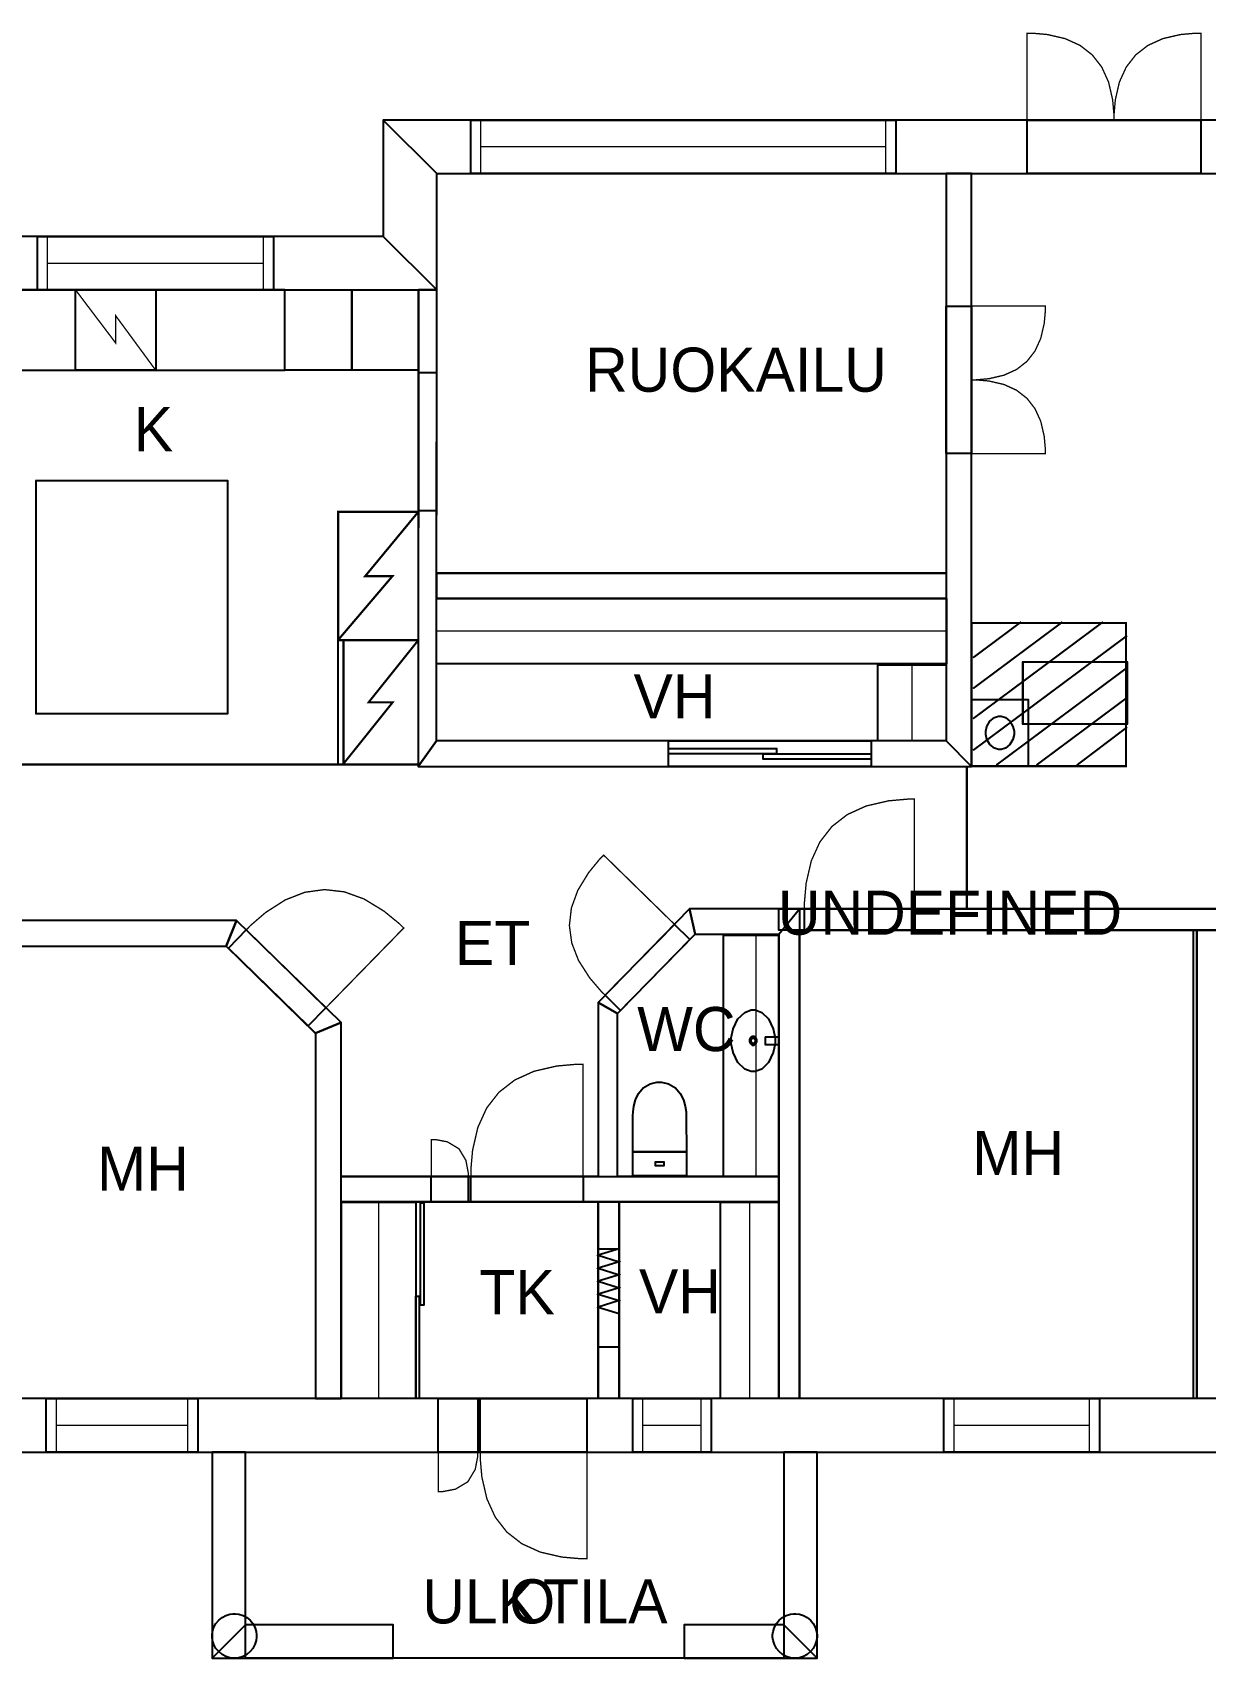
# Model space of a CAD drawing. Extents: x -2 to 29.4, y 0 to 12.7.
# Drawn here: x 9.77 to 18.91, y 0 to 12.67 of the extents above; entities that cross this region are included whole.
import ezdxf

# ---------------------------------------------------------------- set-up
doc = ezdxf.new("R2010")
doc.units = 0
doc.layers.get('0').update_dxf_attribs({"linetype": 'CONTINUOUS'})

msp = doc.modelspace()

# ---------------------------------------------------------------- linework, layer by layer
at = {"color": 0}
for points, const_width in [([(18.1936, 11.9874), (18.1936, 12.0271), (18.1831, 12.1461), (18.1513, 12.2835), (18.0985, 12.3998), (18.0244, 12.495), (17.9293, 12.569), (17.8129, 12.6219), (17.6754, 12.6537), (17.5565, 12.6642), (17.5168, 12.6642), (17.5168, 11.9874), (18.1936, 11.9874)], 0.01042), ([(18.1936, 11.9874), (18.1936, 12.0271), (18.2042, 12.1461), (18.2358, 12.2835), (18.2888, 12.3998), (18.3628, 12.495), (18.4579, 12.569), (18.5743, 12.6219), (18.7118, 12.6537), (18.8308, 12.6642), (18.8704, 12.6642), (18.8704, 11.9874), (18.1936, 11.9874)], 0.01042), ([(12.9177, 11.5708), (24.3924, 11.5708), (24.809, 11.9874), (12.501, 11.9874), (12.9177, 11.5708)], 0.00208), ([(12.9177, 10.6636), (12.9177, 11.5708), (12.501, 11.9874), (12.501, 11.0803), (12.9177, 10.6636)], 0.00208), ([(13.1818, 11.9874), (16.4929, 11.9874), (16.4929, 11.5708), (13.1818, 11.5708), (13.1818, 11.9874)], 0.01042), ([(13.1818, 11.9874), (16.4929, 11.9874), (16.4929, 11.5708), (13.1818, 11.5708), (13.1818, 11.9874)], 0.01042), ([(17.5168, 11.9874), (18.8704, 11.9874), (18.8704, 11.5708), (17.5168, 11.5708), (17.5168, 11.9874)], 0.01042), ([(17.5168, 11.9874), (18.8704, 11.9874), (18.8704, 11.5708), (17.5168, 11.5708), (17.5168, 11.9874)], 0.01042), ([(16.8865, 11.5708), (16.8865, 7.14908), (17.0844, 6.95117), (17.0844, 11.5708), (16.8865, 11.5708)], 0.00208), ([(5.69499, 10.6636), (12.9177, 10.6636), (12.501, 11.0803), (5.27979, 11.0803), (5.69499, 10.6636)], 0.00208), ([(9.80647, 11.0803), (11.645, 11.0803), (11.645, 10.6636), (9.80647, 10.6636), (9.80647, 11.0803)], 0.01042), ([(9.80647, 11.0803), (11.645, 11.0803), (11.645, 10.6636), (9.80647, 10.6636), (9.80647, 11.0803)], 0.01042), ([(8.32531, 7.65869), (8.94249, 7.65869), (8.94249, 10.0382), (11.7339, 10.0387), (11.7339, 10.6637), (8.32531, 10.6637), (8.32531, 7.65869)], 0.01042), ([(10.1037, 10.6635), (10.7287, 10.6635), (10.7287, 10.0385), (10.1037, 10.0385), (10.1037, 10.6635)], 0.01042), ([(11.7339, 10.6637), (12.2551, 10.6637), (12.2551, 10.0387), (11.7339, 10.0387), (11.7339, 10.6637)], 0.01042), ([(12.255, 10.6637), (12.7762, 10.6637), (12.7762, 10.0387), (12.255, 10.0387), (12.255, 10.6637)], 0.01042), ([(12.9149, 7.14908), (12.9177, 10.6636), (12.7765, 10.6637), (12.7734, 6.95117), (12.9149, 7.14908)], 0.00208), ([(16.8865, 10.5377), (17.0844, 10.5377), (17.0844, 9.38846), (16.8865, 9.38846), (16.8865, 10.5377)], 0.01042), ([(16.8865, 10.5377), (17.0844, 10.5377), (17.0844, 9.38846), (16.8865, 9.38846), (16.8865, 10.5377)], 0.01042), ([(17.0844, 9.963), (17.1181, 9.963), (17.2192, 9.972), (17.3358, 9.99897), (17.4347, 10.0438), (17.5154, 10.1067), (17.5783, 10.1875), (17.6232, 10.2863), (17.6501, 10.4031), (17.6592, 10.5041), (17.6592, 10.5377), (17.0844, 10.5377), (17.0844, 9.963)], 0.01042), ([(12.9163, 8.94417), (12.9172, 10.0186), (12.7759, 10.0187), (12.775, 8.94428), (12.9163, 8.94417)], 0.01042), ([(17.0844, 9.963), (17.1181, 9.963), (17.2192, 9.95404), (17.3358, 9.92714), (17.4346, 9.88222), (17.5154, 9.81939), (17.5782, 9.73861), (17.6232, 9.63986), (17.65, 9.52317), (17.659, 9.42215), (17.659, 9.38846), (17.0844, 9.38846), (17.0844, 9.963)], 0.01042), ([(9.79579, 9.17969), (11.2866, 9.17969), (11.2866, 7.3604), (9.79579, 7.3604), (9.79579, 9.17969)], 0.01042), ([(12.149, 8.93479), (12.149, 7.93425), (12.774, 7.93425), (12.774, 8.93479), (12.149, 8.93479)], 0.01667), ([(12.9158, 8.45751), (16.8865, 8.45751), (16.8865, 8.2596), (12.9158, 8.2596), (12.9158, 8.45751)], 0.00208), ([(12.9156, 8.25956), (16.8896, 8.25956), (16.8896, 7.75146), (12.9156, 7.75146), (12.9156, 8.25956)], 0.01042), ([(17.0857, 8.0695), (17.0857, 6.95215), (18.2864, 6.95215), (18.2864, 8.0695), (17.0857, 8.0695)], 0.0149), ([(12.1485, 7.93425), (12.1485, 6.96674), (12.7735, 6.96674), (12.7735, 7.93425), (12.1485, 7.93425)], 0.01613), ([(12.1485, 7.93425), (12.1485, 6.96674), (12.1902, 6.96674), (12.1902, 7.93425), (12.1485, 7.93425)], 0.01613), ([(16.3533, 7.74214), (16.3533, 7.14914), (16.8865, 7.14914), (16.8865, 7.74214), (16.3533, 7.74214)], 0.01042), ([(17.4843, 7.7659), (17.4843, 7.28065), (18.2964, 7.28065), (18.2964, 7.7659), (17.4843, 7.7659)], 0.0149), ([(17.0857, 7.47299), (17.0857, 6.95215), (17.5246, 6.95215), (17.5246, 7.47299), (17.0857, 7.47299)], 0.01042), ([(17.3051, 7.34278), (17.3157, 7.34278), (17.3478, 7.33257), (17.3826, 7.30464), (17.4063, 7.26324), (17.4149, 7.22526), (17.4149, 7.21257), (17.4149, 7.19993), (17.4063, 7.16189), (17.3826, 7.1205), (17.3478, 7.09261), (17.3157, 7.08236), (17.3051, 7.08236), (17.2944, 7.08236), (17.2624, 7.09261), (17.2275, 7.1205), (17.204, 7.16189), (17.1954, 7.19993), (17.1954, 7.21257), (17.1954, 7.22526), (17.204, 7.26324), (17.2275, 7.30464), (17.2624, 7.33257), (17.2944, 7.34278), (17.3051, 7.34278)], 0.01042), ([(16.8865, 7.14908), (12.9149, 7.14908), (12.7734, 6.95117), (17.0844, 6.95117), (16.8865, 7.14908)], 0.00208), ([(14.7219, 7.14908), (16.3028, 7.14908), (16.3028, 6.95117), (14.7219, 6.95117), (14.7219, 7.14908)], 0.01042), ([(14.7219, 7.09179), (15.5644, 7.09179), (15.5644, 7.05013), (14.7219, 7.05013), (14.7219, 7.09179)], 0.01042), ([(15.4603, 7.05013), (16.3028, 7.05013), (16.3028, 7.00846), (15.4603, 7.00846), (15.4603, 7.05013)], 0.01042), ([(15.7819, 5.84082), (15.7819, 5.89094), (15.7953, 6.04129), (15.8354, 6.21506), (15.9022, 6.36203), (15.9958, 6.48232), (16.1161, 6.5759), (16.2631, 6.64268), (16.4368, 6.68278), (16.5872, 6.69613), (16.6374, 6.69613), (16.6374, 5.84082), (15.7819, 5.84082)], 0.01042), ([(14.2299, 5.16813), (14.1975, 5.19976), (14.1089, 5.30333), (14.0221, 5.43892), (13.9694, 5.57482), (13.9508, 5.7111), (13.9664, 5.84776), (14.0161, 5.98481), (14.1, 6.12224), (14.1862, 6.22765), (14.2179, 6.25999), (14.7699, 5.72), (14.2299, 5.16813)], 0.01042), ([(11.4329, 5.67676), (11.4684, 5.71317), (11.5847, 5.81293), (11.737, 5.91069), (11.8898, 5.97017), (12.043, 5.99121), (12.1967, 5.97385), (12.3508, 5.91818), (12.5054, 5.82411), (12.6241, 5.72721), (12.6605, 5.69168), (12.0541, 5.07032), (11.4329, 5.67676)], 0.01042), ([(14.8879, 5.84082), (14.1751, 5.11231), (14.3262, 5.02572), (14.9303, 5.6429), (14.8879, 5.84082)], 0.00208), ([(15.7429, 5.84082), (14.8879, 5.84082), (14.9303, 5.6429), (15.5824, 5.6429), (15.7429, 5.84082)], 0.00208), ([(15.7429, 5.84082), (15.7429, 2.02468), (15.5824, 2.02468), (15.5824, 5.6429), (15.7429, 5.84082)], 0.00208), ([(15.5824, 5.84082), (27.6765, 5.84082), (27.6765, 5.67529), (15.5824, 5.67529), (15.5824, 5.84082)], 0.00208), ([(15.7819, 5.84082), (16.6374, 5.84082), (16.6374, 5.67529), (15.7819, 5.67529), (15.7819, 5.84082)], 0.01042), ([(15.7819, 5.84082), (16.6374, 5.84082), (16.6374, 5.67529), (15.7819, 5.67529), (15.7819, 5.84082)], 0.01042), ([(5.68886, 5.55154), (11.2778, 5.55154), (11.3585, 5.74946), (5.68886, 5.74946), (5.68886, 5.55154)], 0.00208), ([(11.2778, 5.55154), (11.9736, 4.87229), (12.1716, 4.95562), (11.3585, 5.74946), (11.2778, 5.55154)], 0.00208), ([(14.7699, 5.72), (14.2299, 5.16813), (14.3503, 5.05018), (14.8901, 5.60211), (14.7699, 5.72)], 0.01042), ([(14.7699, 5.72), (14.2299, 5.16813), (14.3503, 5.05018), (14.8901, 5.60211), (14.7699, 5.72)], 0.01042), ([(11.2947, 5.5351), (11.916, 4.92865), (12.0541, 5.07032), (11.433, 5.67665), (11.2947, 5.5351)], 0.01042), ([(11.2947, 5.5351), (11.916, 4.92865), (12.0541, 5.07032), (11.433, 5.67665), (11.2947, 5.5351)], 0.01042), ([(15.1515, 5.63726), (15.1515, 3.75569), (15.5824, 3.75569), (15.5824, 5.63726), (15.1515, 5.63726)], 0.01042), ([(15.4047, 5.63726), (15.4047, 3.75569), (15.5824, 3.75569), (15.5824, 5.63726), (15.4047, 5.63726)], 0.01042), ([(18.8128, 5.67529), (19.0107, 5.67529), (19.0107, 2.02468), (18.8128, 2.02468), (18.8128, 5.67529)], 0.00208), ([(14.1751, 5.11231), (14.1751, 3.75575), (14.3262, 3.75575), (14.3262, 5.02572), (14.1751, 5.11231)], 0.00208), ([(11.9736, 4.87229), (11.9736, 2.02468), (12.1716, 2.02468), (12.1716, 4.95562), (11.9736, 4.87229)], 0.00208), ([(15.3826, 4.57428), (15.3661, 4.57428), (15.3165, 4.59315), (15.2624, 4.64447), (15.226, 4.72065), (15.2125, 4.79058), (15.2125, 4.81386), (15.2125, 4.83718), (15.226, 4.90712), (15.2624, 4.98329), (15.3165, 5.03461), (15.3661, 5.05344), (15.3826, 5.05344), (15.3993, 5.05344), (15.4489, 5.03461), (15.5029, 4.98329), (15.5394, 4.90712), (15.5528, 4.83718), (15.5528, 4.81386), (15.5528, 4.79058), (15.5394, 4.72065), (15.5029, 4.64447), (15.4489, 4.59315), (15.3993, 4.57428), (15.3826, 4.57428)], 0.01042), ([(15.3826, 4.7774), (15.3781, 4.7774), (15.3643, 4.78808), (15.3568, 4.80746), (15.3568, 4.81386), (15.3568, 4.82032), (15.3643, 4.83968), (15.3781, 4.85032), (15.3826, 4.85032), (15.3872, 4.85032), (15.401, 4.83968), (15.4086, 4.82032), (15.4086, 4.81386), (15.4086, 4.80746), (15.401, 4.78808), (15.3872, 4.7774), (15.3826, 4.7774)], 0.01042), ([(15.3826, 4.79303), (15.38, 4.79303), (15.3722, 4.79915), (15.3679, 4.81022), (15.3679, 4.81386), (15.3679, 4.81754), (15.3722, 4.82861), (15.38, 4.83469), (15.3826, 4.83469), (15.3853, 4.83469), (15.3931, 4.82861), (15.3975, 4.81754), (15.3975, 4.81386), (15.3975, 4.81022), (15.3931, 4.79915), (15.3853, 4.79303), (15.3826, 4.79303)], 0.01042), ([(15.4789, 4.84511), (15.4789, 4.78261), (15.5824, 4.78261), (15.5824, 4.84511), (15.4789, 4.84511)], 0.01042), ([(13.1831, 3.75575), (13.1831, 3.80701), (13.1967, 3.96072), (13.2377, 4.13829), (13.306, 4.28857), (13.4017, 4.41151), (13.5246, 4.50717), (13.675, 4.57547), (13.8525, 4.61649), (14.0063, 4.6301), (14.0575, 4.6301), (14.0575, 3.75575), (13.1831, 3.75575)], 0.01042), ([(14.4458, 4.21653), (14.4458, 4.21653), (14.4457, 4.22831), (14.4474, 4.25928), (14.4535, 4.30311), (14.4668, 4.35331), (14.4904, 4.40354), (14.5268, 4.44738), (14.579, 4.47835), (14.6321, 4.49007), (14.6499, 4.49007), (14.6681, 4.49007), (14.7229, 4.47835), (14.7769, 4.44738), (14.8147, 4.40354), (14.8393, 4.35331), (14.8532, 4.30311), (14.8596, 4.25928), (14.8614, 4.22831), (14.8614, 4.21653), (14.8614, 4.21653), (14.8624, 3.94824), (14.4458, 3.94824), (14.4458, 4.21653)], 0.01042), ([(13.1625, 3.75575), (13.1625, 3.78728), (13.1445, 3.88178), (13.0905, 3.97179), (13.0004, 4.02576), (12.9059, 4.04372), (12.8745, 4.04372), (12.8745, 3.75575), (13.1625, 3.75575)], 0.01042), ([(14.4458, 3.94824), (14.8624, 3.94824), (14.8624, 3.7609), (14.4458, 3.7609), (14.4458, 3.94824)], 0.01042), ([(14.621, 3.87033), (14.6872, 3.87033), (14.6872, 3.83882), (14.621, 3.83882), (14.621, 3.87033)], 0.01042), ([(12.1716, 3.75575), (15.5824, 3.75575), (15.5824, 3.55783), (12.1716, 3.55783), (12.1716, 3.75575)], 0.00208), ([(12.8745, 3.75575), (13.1625, 3.75575), (13.1625, 3.55783), (12.8745, 3.55783), (12.8745, 3.75575)], 0.01042), ([(12.8745, 3.75575), (13.1625, 3.75575), (13.1625, 3.55783), (12.8745, 3.55783), (12.8745, 3.75575)], 0.01042), ([(13.1831, 3.75575), (14.0575, 3.75575), (14.0575, 3.55783), (13.1831, 3.55783), (13.1831, 3.75575)], 0.01042), ([(13.1831, 3.75575), (14.0575, 3.75575), (14.0575, 3.55783), (13.1831, 3.55783), (13.1831, 3.75575)], 0.01042), ([(12.1745, 3.55615), (12.1745, 2.02474), (12.7554, 2.02474), (12.7554, 3.55615), (12.1745, 3.55615)], 0.01042), ([(12.7906, 3.55057), (12.8166, 3.55057), (12.8166, 2.75315), (12.7906, 2.75315), (12.7906, 3.55057)], 0.01042), ([(12.7906, 3.55057), (12.8166, 3.55057), (12.8166, 2.75315), (12.7906, 2.75315), (12.7906, 3.55057)], 0.01042), ([(14.1751, 3.55783), (14.3399, 3.55783), (14.3399, 2.02468), (14.1751, 2.02468), (14.1751, 3.55783)], 0.00208), ([(15.1279, 3.55453), (15.1279, 2.02474), (15.5814, 2.02474), (15.5814, 3.55453), (15.1279, 3.55453)], 0.01042), ([(14.1751, 3.1926), (14.3399, 3.1926), (14.3399, 2.42697), (14.1751, 2.42697), (14.1751, 3.1926)], 0.01042), ([(12.7554, 2.82215), (12.7815, 2.82215), (12.7815, 2.02474), (12.7554, 2.02474), (12.7554, 2.82215)], 0.01042), ([(12.7554, 2.82215), (12.7815, 2.82215), (12.7815, 2.02474), (12.7554, 2.02474), (12.7554, 2.82215)], 0.01042), ([(9.87543, 2.02468), (11.0558, 2.02468), (11.0558, 1.60801), (9.87543, 1.60801), (9.87543, 2.02468)], 0.01042), ([(9.87543, 2.02468), (11.0558, 2.02468), (11.0558, 1.60801), (9.87543, 1.60801), (9.87543, 2.02468)], 0.01042), ([(12.9288, 2.02468), (13.2367, 2.02468), (13.2367, 1.60801), (12.9288, 1.60801), (12.9288, 2.02468)], 0.01042), ([(12.9288, 2.02468), (13.2367, 2.02468), (13.2367, 1.60801), (12.9288, 1.60801), (12.9288, 2.02468)], 0.01042), ([(13.2561, 2.02468), (14.0868, 2.02468), (14.0868, 1.60801), (13.2561, 1.60801), (13.2561, 2.02468)], 0.01042), ([(13.2561, 2.02468), (14.0868, 2.02468), (14.0868, 1.60801), (13.2561, 1.60801), (13.2561, 2.02468)], 0.01042), ([(14.4447, 2.02468), (15.0544, 2.02468), (15.0544, 1.60801), (14.4447, 1.60801), (14.4447, 2.02468)], 0.01042), ([(14.4447, 2.02468), (15.0544, 2.02468), (15.0544, 1.60801), (14.4447, 1.60801), (14.4447, 2.02468)], 0.01042), ([(16.8678, 2.02468), (18.081, 2.02468), (18.081, 1.60801), (16.8678, 1.60801), (16.8678, 2.02468)], 0.01042), ([(16.8678, 2.02468), (18.081, 2.02468), (18.081, 1.60801), (16.8678, 1.60801), (16.8678, 2.02468)], 0.01042), ([(27.6765, 2.02468), (5.68886, 2.02468), (5.27219, 1.60801), (28.0932, 1.60801), (27.6765, 2.02468)], 0.00208), ([(11.1682, 1.60801), (11.1682, 0.0026), (11.4287, 0.26302), (11.4287, 1.60801), (11.1682, 1.60801)], 0.00208), ([(11.4287, 1.60801), (15.6203, 1.60801), (15.6203, 0.00293), (11.4283, 0.00293), (11.4287, 1.60801)], 0.00208), ([(13.2367, 1.60801), (13.2367, 1.57438), (13.2174, 1.47331), (13.1597, 1.37712), (13.0634, 1.31939), (12.9624, 1.30013), (12.9288, 1.30013), (12.9288, 1.60801), (13.2367, 1.60801)], 0.01042), ([(13.2561, 1.60801), (13.2561, 1.55935), (13.2691, 1.41336), (13.3081, 1.24457), (13.3729, 1.10183), (13.4638, 0.98497), (13.5806, 0.89415), (13.7234, 0.82921), (13.8921, 0.79031), (14.0382, 0.77729), (14.0868, 0.77729), (14.0868, 1.60801), (13.2561, 1.60801)], 0.01042), ([(15.8807, 0.0026), (15.8807, 1.60801), (15.6203, 1.60801), (15.6203, 0.26302), (15.8807, 0.0026)], 0.00208), ([(11.1682, 0.0026), (12.577, 0.0026), (12.577, 0.26302), (11.4287, 0.26302), (11.1682, 0.0026)], 0.00208), ([(14.8457, 0.0026), (15.8807, 0.0026), (15.6203, 0.26302), (14.8457, 0.26302), (14.8457, 0.0026)], 0.00208)]:
    msp.add_lwpolyline(points, close=True, dxfattribs=dict(at, const_width=const_width))
for points in [[(12.9177, 10.6636), (12.9177, 11.5708), (12.501, 11.9874), (12.501, 11.0803), (12.9177, 10.6636)], [(12.9177, 11.5708), (24.3924, 11.5708), (24.809, 11.9874), (12.501, 11.9874), (12.9177, 11.5708)], [(16.8865, 11.5708), (16.8865, 7.14908), (17.0844, 6.95117), (17.0844, 11.5708), (16.8865, 11.5708)], [(5.69499, 10.6636), (12.9177, 10.6636), (12.501, 11.0803), (5.27979, 11.0803), (5.69499, 10.6636)], [(12.9149, 7.14908), (12.9177, 10.6636), (12.7765, 10.6637), (12.7734, 6.95117), (12.9149, 7.14908)], [(12.9158, 8.45751), (16.8865, 8.45751), (16.8865, 8.2596), (12.9158, 8.2596), (12.9158, 8.45751)], [(16.8865, 7.14908), (12.9149, 7.14908), (12.7734, 6.95117), (17.0844, 6.95117), (16.8865, 7.14908)], [(14.8879, 5.84082), (14.1751, 5.11231), (14.3262, 5.02572), (14.9303, 5.6429), (14.8879, 5.84082)], [(15.7429, 5.84082), (14.8879, 5.84082), (14.9303, 5.6429), (15.5824, 5.6429), (15.7429, 5.84082)], [(15.5824, 5.84082), (27.6765, 5.84082), (27.6765, 5.67529), (15.5824, 5.67529), (15.5824, 5.84082)], [(15.7429, 5.84082), (15.7429, 2.02468), (15.5824, 2.02468), (15.5824, 5.6429), (15.7429, 5.84082)], [(5.68886, 5.55154), (11.2778, 5.55154), (11.3585, 5.74946), (5.68886, 5.74946), (5.68886, 5.55154)], [(11.2778, 5.55154), (11.9736, 4.87229), (12.1716, 4.95562), (11.3585, 5.74946), (11.2778, 5.55154)], [(18.8128, 5.67529), (19.0107, 5.67529), (19.0107, 2.02468), (18.8128, 2.02468), (18.8128, 5.67529)], [(14.1751, 5.11231), (14.1751, 3.75575), (14.3262, 3.75575), (14.3262, 5.02572), (14.1751, 5.11231)], [(11.9736, 4.87229), (11.9736, 2.02468), (12.1716, 2.02468), (12.1716, 4.95562), (11.9736, 4.87229)], [(12.1716, 3.75575), (15.5824, 3.75575), (15.5824, 3.55783), (12.1716, 3.55783), (12.1716, 3.75575)], [(14.1751, 3.55783), (14.3399, 3.55783), (14.3399, 2.02468), (14.1751, 2.02468), (14.1751, 3.55783)], [(27.6765, 2.02468), (5.68886, 2.02468), (5.27219, 1.60801), (28.0932, 1.60801), (27.6765, 2.02468)], [(11.5144, 0.17573), (11.5144, 0.16705), (11.5109, 0.14084), (11.5008, 0.1084), (11.4849, 0.07899), (11.4637, 0.05333), (11.4381, 0.03223), (11.4087, 0.01622), (11.3762, 0.00613), (11.35, 0.0026), (11.3414, 0.0026), (11.3326, 0.0026), (11.3064, 0.00613), (11.2739, 0.01622), (11.2445, 0.03223), (11.2189, 0.05333), (11.1977, 0.07899), (11.1818, 0.1084), (11.1717, 0.14084), (11.1682, 0.16705), (11.1682, 0.17573), (11.1682, 0.18446), (11.1717, 0.21061), (11.1818, 0.24311), (11.1977, 0.27252), (11.2189, 0.29818), (11.2445, 0.31928), (11.2739, 0.33529), (11.3064, 0.34538), (11.3326, 0.34885), (11.3414, 0.34885), (11.35, 0.34885), (11.3762, 0.34538), (11.4087, 0.33529), (11.4381, 0.31928), (11.4637, 0.29818), (11.4849, 0.27252), (11.5008, 0.24311), (11.5109, 0.21061), (11.5144, 0.18446), (11.5144, 0.17573)], [(15.8806, 0.17573), (15.8806, 0.16705), (15.8771, 0.14084), (15.8669, 0.1084), (15.851, 0.07899), (15.8299, 0.05333), (15.8042, 0.03223), (15.7749, 0.01622), (15.7424, 0.00613), (15.7161, 0.0026), (15.7075, 0.0026), (15.6988, 0.0026), (15.6726, 0.00613), (15.6401, 0.01622), (15.6107, 0.03223), (15.5851, 0.05333), (15.5639, 0.07899), (15.5479, 0.1084), (15.5379, 0.14084), (15.5344, 0.16705), (15.5344, 0.17573), (15.5344, 0.18446), (15.5379, 0.21061), (15.5479, 0.24311), (15.5639, 0.27252), (15.5851, 0.29818), (15.6107, 0.31928), (15.6401, 0.33529), (15.6726, 0.34538), (15.6988, 0.34885), (15.7075, 0.34885), (15.7161, 0.34885), (15.7424, 0.34538), (15.7749, 0.33529), (15.8042, 0.31928), (15.8299, 0.29818), (15.851, 0.27252), (15.8669, 0.24311), (15.8771, 0.21061), (15.8806, 0.18446), (15.8806, 0.17573)]]:
    msp.add_lwpolyline(points, close=True, dxfattribs=at)
at = {"color": 7}
for points in [[(13.1818, 11.9874), (16.4929, 11.9874), (16.4929, 11.5708), (13.1818, 11.5708), (13.1818, 11.9874)], [(13.1818, 11.9874), (16.4929, 11.9874), (16.4929, 11.5708), (13.1818, 11.5708), (13.1818, 11.9874)], [(17.5168, 11.9874), (18.8704, 11.9874), (18.8704, 11.5708), (17.5168, 11.5708), (17.5168, 11.9874)], [(17.5168, 11.9874), (18.8704, 11.9874), (18.8704, 11.5708), (17.5168, 11.5708), (17.5168, 11.9874)], [(16.8865, 8.45751), (12.9158, 8.45751), (12.9158, 8.28717), (12.9149, 8.28717), (12.9177, 10.6636), (12.9177, 11.5708), (16.8865, 11.5708), (16.8865, 8.45751)], [(24.3924, 9.71793), (24.4279, 9.71793), (24.4279, 5.84082), (17.0481, 5.84082), (17.0481, 6.95117), (17.0844, 6.95117), (17.0844, 11.5708), (24.3924, 11.5708), (24.3924, 9.71793)], [(9.80647, 11.0803), (11.645, 11.0803), (11.645, 10.6636), (9.80647, 10.6636), (9.80647, 11.0803)], [(9.80647, 11.0803), (11.645, 11.0803), (11.645, 10.6636), (9.80647, 10.6636), (9.80647, 11.0803)], [(8.32531, 7.65869), (8.94249, 7.65869), (8.94249, 10.0382), (11.7339, 10.0387), (11.7339, 10.6637), (8.32531, 10.6637), (8.32531, 7.65869)], [(12.7734, 6.96544), (8.94417, 6.96544), (8.94417, 7.47894), (8.94249, 7.47894), (8.94249, 7.65875), (8.32531, 7.65875), (8.32531, 10.6636), (12.7734, 10.6636), (12.7734, 6.96544)], [(10.1037, 10.6635), (10.7287, 10.6635), (10.7287, 10.0385), (10.1037, 10.0385), (10.1037, 10.6635)], [(11.7339, 10.6637), (12.2551, 10.6637), (12.2551, 10.0387), (11.7339, 10.0387), (11.7339, 10.6637)], [(12.255, 10.6637), (12.7762, 10.6637), (12.7762, 10.0387), (12.255, 10.0387), (12.255, 10.6637)], [(16.8865, 10.5377), (17.0844, 10.5377), (17.0844, 9.38846), (16.8865, 9.38846), (16.8865, 10.5377)], [(16.8865, 10.5377), (17.0844, 10.5377), (17.0844, 9.38846), (16.8865, 9.38846), (16.8865, 10.5377)], [(12.9163, 8.94417), (12.9172, 10.0186), (12.7759, 10.0187), (12.775, 8.94428), (12.9163, 8.94417)], [(12.9163, 8.94417), (12.9172, 10.0186), (12.7759, 10.0187), (12.775, 8.94428), (12.9163, 8.94417)], [(9.79579, 9.17969), (11.2866, 9.17969), (11.2866, 7.3604), (9.79579, 7.3604), (9.79579, 9.17969)], [(12.149, 8.93479), (12.774, 8.93479), (12.774, 7.93425), (12.149, 7.93425), (12.149, 8.93479)], [(12.9158, 8.2596), (16.8865, 8.2596), (16.8865, 7.14908), (12.9149, 7.14908), (12.9149, 8.28717), (12.9158, 8.2596)], [(12.9156, 8.25956), (16.8896, 8.25956), (16.8896, 7.75146), (12.9156, 7.75146), (12.9156, 8.25956)], [(17.0857, 8.0695), (18.2864, 8.0695), (18.2864, 6.95215), (17.0857, 6.95215), (17.0857, 8.0695)], [(12.1485, 7.93425), (12.7735, 7.93425), (12.7735, 6.96674), (12.1485, 6.96674), (12.1485, 7.93425)], [(12.1485, 7.93425), (12.1902, 7.93425), (12.1902, 6.96674), (12.1485, 6.96674), (12.1485, 7.93425)], [(16.3533, 7.74214), (16.8865, 7.74214), (16.8865, 7.14914), (16.3533, 7.14914), (16.3533, 7.74214)], [(17.4843, 7.7659), (18.2964, 7.7659), (18.2964, 7.28065), (17.4843, 7.28065), (17.4843, 7.7659)], [(8.94417, 6.96544), (12.7734, 6.96544), (12.7734, 6.95117), (17.0481, 6.95117), (17.0481, 5.84082), (14.8879, 5.84082), (14.1751, 5.11231), (14.1751, 3.75575), (12.1716, 3.75575), (12.1716, 4.95562), (11.3585, 5.74946), (7.9675, 5.74946), (7.9675, 7.46083), (8.94249, 7.46083), (8.94417, 7.47894), (8.94417, 6.96544)], [(17.0857, 7.47299), (17.5246, 7.47299), (17.5246, 6.95215), (17.0857, 6.95215), (17.0857, 7.47299)], [(17.3051, 7.34278), (17.3157, 7.34278), (17.3478, 7.33257), (17.3826, 7.30464), (17.4063, 7.26324), (17.4149, 7.22526), (17.4149, 7.21257), (17.4149, 7.19993), (17.4063, 7.16189), (17.3826, 7.1205), (17.3478, 7.09261), (17.3157, 7.08236), (17.3051, 7.08236), (17.2944, 7.08236), (17.2624, 7.09261), (17.2275, 7.1205), (17.204, 7.16189), (17.1954, 7.19993), (17.1954, 7.21257), (17.1954, 7.22526), (17.204, 7.26324), (17.2275, 7.30464), (17.2624, 7.33257), (17.2944, 7.34278), (17.3051, 7.34278)], [(14.7219, 7.14908), (16.3028, 7.14908), (16.3028, 6.95117), (14.7219, 6.95117), (14.7219, 7.14908)], [(14.7219, 7.14908), (16.3028, 7.14908), (16.3028, 6.95117), (14.7219, 6.95117), (14.7219, 7.14908)], [(14.7219, 7.09179), (15.5644, 7.09179), (15.5644, 7.05013), (14.7219, 7.05013), (14.7219, 7.09179)], [(15.4603, 7.05013), (16.3028, 7.05013), (16.3028, 7.00846), (15.4603, 7.00846), (15.4603, 7.05013)], [(15.7819, 5.84082), (16.6374, 5.84082), (16.6374, 5.67529), (15.7819, 5.67529), (15.7819, 5.84082)], [(15.7819, 5.84082), (16.6374, 5.84082), (16.6374, 5.67529), (15.7819, 5.67529), (15.7819, 5.84082)], [(14.7699, 5.72), (14.2299, 5.16813), (14.3503, 5.05018), (14.8901, 5.60211), (14.7699, 5.72)], [(14.7699, 5.72), (14.2299, 5.16813), (14.3503, 5.05018), (14.8901, 5.60211), (14.7699, 5.72)], [(11.2947, 5.5351), (11.916, 4.92865), (12.0541, 5.07032), (11.433, 5.67665), (11.2947, 5.5351)], [(11.2947, 5.5351), (11.916, 4.92865), (12.0541, 5.07032), (11.433, 5.67665), (11.2947, 5.5351)], [(15.5824, 5.63542), (15.5824, 3.75575), (14.3262, 3.75575), (14.3262, 5.02572), (14.9303, 5.6429), (15.5824, 5.63542)], [(15.5824, 5.63542), (14.9303, 5.6429), (15.5824, 5.6429), (15.5824, 5.63542)], [(15.1515, 5.63726), (15.5824, 5.63726), (15.5824, 3.75569), (15.1515, 3.75569), (15.1515, 5.63726)], [(15.7429, 5.67529), (18.8392, 5.67529), (18.8392, 2.02468), (15.7429, 2.02468), (15.7429, 5.67529)], [(18.8392, 5.67529), (22.5232, 5.67529), (22.5232, 2.02468), (18.8392, 2.02468), (18.8392, 5.67529)], [(11.9688, 4.875), (11.9736, 4.87229), (11.9736, 2.02468), (9.04719, 2.02468), (9.04719, 5.55154), (11.2778, 5.55154), (11.9688, 4.875)], [(15.3826, 4.57428), (15.3661, 4.57428), (15.3165, 4.59315), (15.2624, 4.64447), (15.226, 4.72065), (15.2125, 4.79058), (15.2125, 4.81386), (15.2125, 4.83718), (15.226, 4.90712), (15.2624, 4.98329), (15.3165, 5.03461), (15.3661, 5.05344), (15.3826, 5.05344), (15.3993, 5.05344), (15.4489, 5.03461), (15.5029, 4.98329), (15.5394, 4.90712), (15.5528, 4.83718), (15.5528, 4.81386), (15.5528, 4.79058), (15.5394, 4.72065), (15.5029, 4.64447), (15.4489, 4.59315), (15.3993, 4.57428), (15.3826, 4.57428)], [(15.3826, 4.7774), (15.3781, 4.7774), (15.3643, 4.78808), (15.3568, 4.80746), (15.3568, 4.81386), (15.3568, 4.82032), (15.3643, 4.83968), (15.3781, 4.85032), (15.3826, 4.85032), (15.3872, 4.85032), (15.401, 4.83968), (15.4086, 4.82032), (15.4086, 4.81386), (15.4086, 4.80746), (15.401, 4.78808), (15.3872, 4.7774), (15.3826, 4.7774)], [(15.3826, 4.79303), (15.38, 4.79303), (15.3722, 4.79915), (15.3679, 4.81022), (15.3679, 4.81386), (15.3679, 4.81754), (15.3722, 4.82861), (15.38, 4.83469), (15.3826, 4.83469), (15.3853, 4.83469), (15.3931, 4.82861), (15.3975, 4.81754), (15.3975, 4.81386), (15.3975, 4.81022), (15.3931, 4.79915), (15.3853, 4.79303), (15.3826, 4.79303)], [(15.4789, 4.84511), (15.5824, 4.84511), (15.5824, 4.78261), (15.4789, 4.78261), (15.4789, 4.84511)], [(14.4458, 4.21653), (14.4458, 4.21653), (14.4457, 4.22831), (14.4474, 4.25928), (14.4535, 4.30311), (14.4668, 4.35331), (14.4904, 4.40354), (14.5268, 4.44738), (14.579, 4.47835), (14.6321, 4.49007), (14.6499, 4.49007), (14.6681, 4.49007), (14.7229, 4.47835), (14.7769, 4.44738), (14.8147, 4.40354), (14.8393, 4.35331), (14.8532, 4.30311), (14.8596, 4.25928), (14.8614, 4.22831), (14.8614, 4.21653), (14.8614, 4.21653), (14.8624, 3.94824), (14.4458, 3.94824), (14.4458, 4.21653)], [(14.4458, 3.94824), (14.8624, 3.94824), (14.8624, 3.7609), (14.4458, 3.7609), (14.4458, 3.94824)], [(14.621, 3.87033), (14.6872, 3.87033), (14.6872, 3.83882), (14.621, 3.83882), (14.621, 3.87033)], [(12.8745, 3.75575), (13.1625, 3.75575), (13.1625, 3.55783), (12.8745, 3.55783), (12.8745, 3.75575)], [(12.8745, 3.75575), (13.1625, 3.75575), (13.1625, 3.55783), (12.8745, 3.55783), (12.8745, 3.75575)], [(13.1831, 3.75575), (14.0575, 3.75575), (14.0575, 3.55783), (13.1831, 3.55783), (13.1831, 3.75575)], [(13.1831, 3.75575), (14.0575, 3.75575), (14.0575, 3.55783), (13.1831, 3.55783), (13.1831, 3.75575)], [(12.1716, 3.55783), (14.1751, 3.55783), (14.1751, 2.02468), (12.1716, 2.02468), (12.1716, 3.55783)], [(12.1745, 3.55615), (12.7554, 3.55615), (12.7554, 2.02474), (12.1745, 2.02474), (12.1745, 3.55615)], [(12.7906, 3.55057), (12.8166, 3.55057), (12.8166, 2.75315), (12.7906, 2.75315), (12.7906, 3.55057)], [(12.7906, 3.55057), (12.8166, 3.55057), (12.8166, 2.75315), (12.7906, 2.75315), (12.7906, 3.55057)], [(14.3399, 3.55783), (15.5824, 3.55783), (15.5824, 2.02468), (14.3399, 2.02468), (14.3399, 3.55783)], [(15.1279, 3.55453), (15.5814, 3.55453), (15.5814, 2.02474), (15.1279, 2.02474), (15.1279, 3.55453)], [(14.1751, 3.1926), (14.3399, 3.1926), (14.3399, 2.42697), (14.1751, 2.42697), (14.1751, 3.1926)], [(14.1751, 3.1926), (14.3399, 3.1926), (14.3399, 2.42697), (14.1751, 2.42697), (14.1751, 3.1926)], [(14.3399, 3.1926), (14.1751, 3.14208), (14.3399, 3.09158), (14.1751, 3.04101), (14.3399, 2.9905), (14.1751, 2.93989), (14.3399, 2.88938), (14.1751, 2.83886), (14.3399, 2.78836), (14.1751, 2.73779), (14.3399, 2.68728)], [(12.7554, 2.82215), (12.7815, 2.82215), (12.7815, 2.02474), (12.7554, 2.02474), (12.7554, 2.82215)], [(12.7554, 2.82215), (12.7815, 2.82215), (12.7815, 2.02474), (12.7554, 2.02474), (12.7554, 2.82215)], [(9.87543, 2.02468), (11.0558, 2.02468), (11.0558, 1.60801), (9.87543, 1.60801), (9.87543, 2.02468)], [(9.87543, 2.02468), (11.0558, 2.02468), (11.0558, 1.60801), (9.87543, 1.60801), (9.87543, 2.02468)], [(12.9288, 2.02468), (13.2367, 2.02468), (13.2367, 1.60801), (12.9288, 1.60801), (12.9288, 2.02468)], [(12.9288, 2.02468), (13.2367, 2.02468), (13.2367, 1.60801), (12.9288, 1.60801), (12.9288, 2.02468)], [(13.2561, 2.02468), (14.0868, 2.02468), (14.0868, 1.60801), (13.2561, 1.60801), (13.2561, 2.02468)], [(13.2561, 2.02468), (14.0868, 2.02468), (14.0868, 1.60801), (13.2561, 1.60801), (13.2561, 2.02468)], [(14.4447, 2.02468), (15.0544, 2.02468), (15.0544, 1.60801), (14.4447, 1.60801), (14.4447, 2.02468)], [(14.4447, 2.02468), (15.0544, 2.02468), (15.0544, 1.60801), (14.4447, 1.60801), (14.4447, 2.02468)], [(16.8678, 2.02468), (18.081, 2.02468), (18.081, 1.60801), (16.8678, 1.60801), (16.8678, 2.02468)], [(16.8678, 2.02468), (18.081, 2.02468), (18.081, 1.60801), (16.8678, 1.60801), (16.8678, 2.02468)], [(11.1682, 1.60801), (11.1682, 0.0026), (11.4287, 0.26302), (11.4287, 1.60801), (11.1682, 1.60801)], [(11.4287, 1.60801), (15.6203, 1.60801), (15.6203, 0.00293), (11.4283, 0.00293), (11.4287, 1.60801)], [(15.8807, 0.0026), (15.8807, 1.60801), (15.6203, 1.60801), (15.6203, 0.26302), (15.8807, 0.0026)], [(11.1682, 0.0026), (12.577, 0.0026), (12.577, 0.26302), (11.4287, 0.26302), (11.1682, 0.0026)], [(14.8457, 0.0026), (15.8807, 0.0026), (15.6203, 0.26302), (14.8457, 0.26302), (14.8457, 0.0026)]]:
    msp.add_lwpolyline(points, close=True, dxfattribs=at)
at = {"color": 0}
for points, const_width in [([(13.2599, 11.5708), (13.2599, 11.9874)], 0.01042), ([(16.4147, 11.5708), (16.4147, 11.9874)], 0.01042), ([(13.2599, 11.7791), (16.4147, 11.7791)], 0.01042), ([(9.8846, 10.6636), (9.8846, 11.0803)], 0.01042), ([(11.5669, 10.6636), (11.5669, 11.0803)], 0.01042), ([(9.8846, 10.872), (11.5669, 10.872)], 0.01042), ([(10.1037, 10.6635), (10.4172, 10.2489), (10.4172, 10.4614), (10.7277, 10.0385)], 0.01042), ([(12.774, 8.93479), (12.3594, 8.43283), (12.5719, 8.43283), (12.149, 7.93593)], 0.01667), ([(12.7735, 7.93425), (12.387, 7.45053), (12.5745, 7.45053), (12.187, 6.96674)], 0.01613), ([(14.3399, 3.1926), (14.1751, 3.14208), (14.3399, 3.09158), (14.1751, 3.04101), (14.3399, 2.9905), (14.1751, 2.93989), (14.3399, 2.88938), (14.1751, 2.83886), (14.3399, 2.78836), (14.1751, 2.73779), (14.3399, 2.68728)], 0.01042), ([(9.95356, 2.02468), (9.95356, 1.60801)], 0.01042), ([(10.9777, 2.02468), (10.9777, 1.60801)], 0.01042), ([(14.5229, 2.02468), (14.5229, 1.60801)], 0.01042), ([(14.9764, 2.02468), (14.9764, 1.60801)], 0.01042), ([(16.946, 2.02468), (16.946, 1.60801)], 0.01042), ([(18.0028, 2.02468), (18.0028, 1.60801)], 0.01042), ([(10.9777, 1.81635), (9.95356, 1.81635)], 0.01042), ([(14.9764, 1.81635), (14.5229, 1.81635)], 0.01042), ([(18.0028, 1.81635), (16.946, 1.81635)], 0.01042)]:
    msp.add_lwpolyline(points, dxfattribs=dict(at, const_width=const_width))
at = {"color": 7}
for points, const_width in [([(16.8865, 8.45751), (12.9158, 8.45751), (12.9158, 8.28717), (12.9149, 8.28717), (12.9177, 10.6636), (12.9177, 11.5708), (16.8865, 11.5708), (16.8865, 8.45751)], 0.00208), ([(24.3924, 9.71793), (24.4279, 9.71793), (24.4279, 5.84082), (17.0481, 5.84082), (17.0481, 6.95117), (17.0844, 6.95117), (17.0844, 11.5708), (24.3924, 11.5708), (24.3924, 9.71793)], 0.00208), ([(12.7734, 6.96544), (8.94417, 6.96544), (8.94417, 7.47894), (8.94249, 7.47894), (8.94249, 7.65875), (8.32531, 7.65875), (8.32531, 10.6636), (12.7734, 10.6636), (12.7734, 6.96544)], 0.00208), ([(12.9163, 8.94417), (12.9172, 10.0186), (12.7759, 10.0187), (12.775, 8.94428), (12.9163, 8.94417)], 0.01042), ([(12.9158, 8.2596), (16.8865, 8.2596), (16.8865, 7.14908), (12.9149, 7.14908), (12.9149, 8.28717), (12.9158, 8.2596)], 0.00208), ([(8.94417, 6.96544), (12.7734, 6.96544), (12.7734, 6.95117), (17.0481, 6.95117), (17.0481, 5.84082), (14.8879, 5.84082), (14.1751, 5.11231), (14.1751, 3.75575), (12.1716, 3.75575), (12.1716, 4.95562), (11.3585, 5.74946), (7.9675, 5.74946), (7.9675, 7.46083), (8.94249, 7.46083), (8.94417, 7.47894), (8.94417, 6.96544)], 0.00208), ([(14.7219, 7.14908), (16.3028, 7.14908), (16.3028, 6.95117), (14.7219, 6.95117), (14.7219, 7.14908)], 0.01042), ([(15.5824, 5.63542), (15.5824, 3.75575), (14.3262, 3.75575), (14.3262, 5.02572), (14.9303, 5.6429), (15.5824, 5.63542)], 0.00208), ([(15.5824, 5.63542), (14.9303, 5.6429), (15.5824, 5.6429), (15.5824, 5.63542)], 0.00208), ([(15.7429, 5.67529), (18.8392, 5.67529), (18.8392, 2.02468), (15.7429, 2.02468), (15.7429, 5.67529)], 0.00208), ([(18.8392, 5.67529), (22.5232, 5.67529), (22.5232, 2.02468), (18.8392, 2.02468), (18.8392, 5.67529)], 0.00208), ([(11.9688, 4.875), (11.9736, 4.87229), (11.9736, 2.02468), (9.04719, 2.02468), (9.04719, 5.55154), (11.2778, 5.55154), (11.9688, 4.875)], 0.00208), ([(12.1716, 3.55783), (14.1751, 3.55783), (14.1751, 2.02468), (12.1716, 2.02468), (12.1716, 3.55783)], 0.00208), ([(14.3399, 3.55783), (15.5824, 3.55783), (15.5824, 2.02468), (14.3399, 2.02468), (14.3399, 3.55783)], 0.00208), ([(14.1751, 3.1926), (14.3399, 3.1926), (14.3399, 2.42697), (14.1751, 2.42697), (14.1751, 3.1926)], 0.01042)]:
    msp.add_lwpolyline(points, close=True, dxfattribs=dict(at, const_width=const_width))
at = {"color": 253, "const_width": 0.01042}
for points in [[(12.9156, 8.00553), (16.8894, 8.00553)], [(16.62, 7.74214), (16.62, 7.14908)], [(12.465, 2.02474), (12.465, 3.55621)], [(15.3547, 3.55453), (15.3547, 2.02474)]]:
    msp.add_lwpolyline(points, dxfattribs=at)
at = {"color": 251, "const_width": 0.0149}
for points in [[(17.0957, 7.32281), (18.1083, 8.07693)], [(17.0957, 7.79796), (17.4703, 8.07693)], [(17.0957, 7.55772), (17.7915, 8.0759)], [(17.0957, 7.07622), (18.2964, 7.97038)], [(17.2769, 6.96149), (18.2904, 7.71631)], [(17.5893, 6.96104), (18.2964, 7.48757)], [(17.9031, 6.95958), (18.2964, 7.25722)]]:
    msp.add_lwpolyline(points, dxfattribs=at)

# ---------------------------------------------------------------- texts
at = {"color": 0}
for s, p in [('RUOKAILU', (14.0735, 9.87053)), ('K', (10.5564, 9.40729)), ('VH', (14.4507, 7.32532)), ('UNDEFINED', (15.5751, 5.63914)), ('ET', (13.0588, 5.40388)), ('WC', (14.4792, 4.73256)), ('MH', (17.0893, 3.76707)), ('MH', (10.2711, 3.64462)), ('TK', (13.2498, 2.68208)), ('VH', (14.4929, 2.68896)), ('ULK', (12.8049, 0.27328)), ('O', (13.4825, 0.27328)), ('TILA', (13.7448, 0.27328))]:
    msp.add_text(s, height=0.34375, dxfattribs=at).set_placement(p)

doc.saveas('drawing.dxf')
